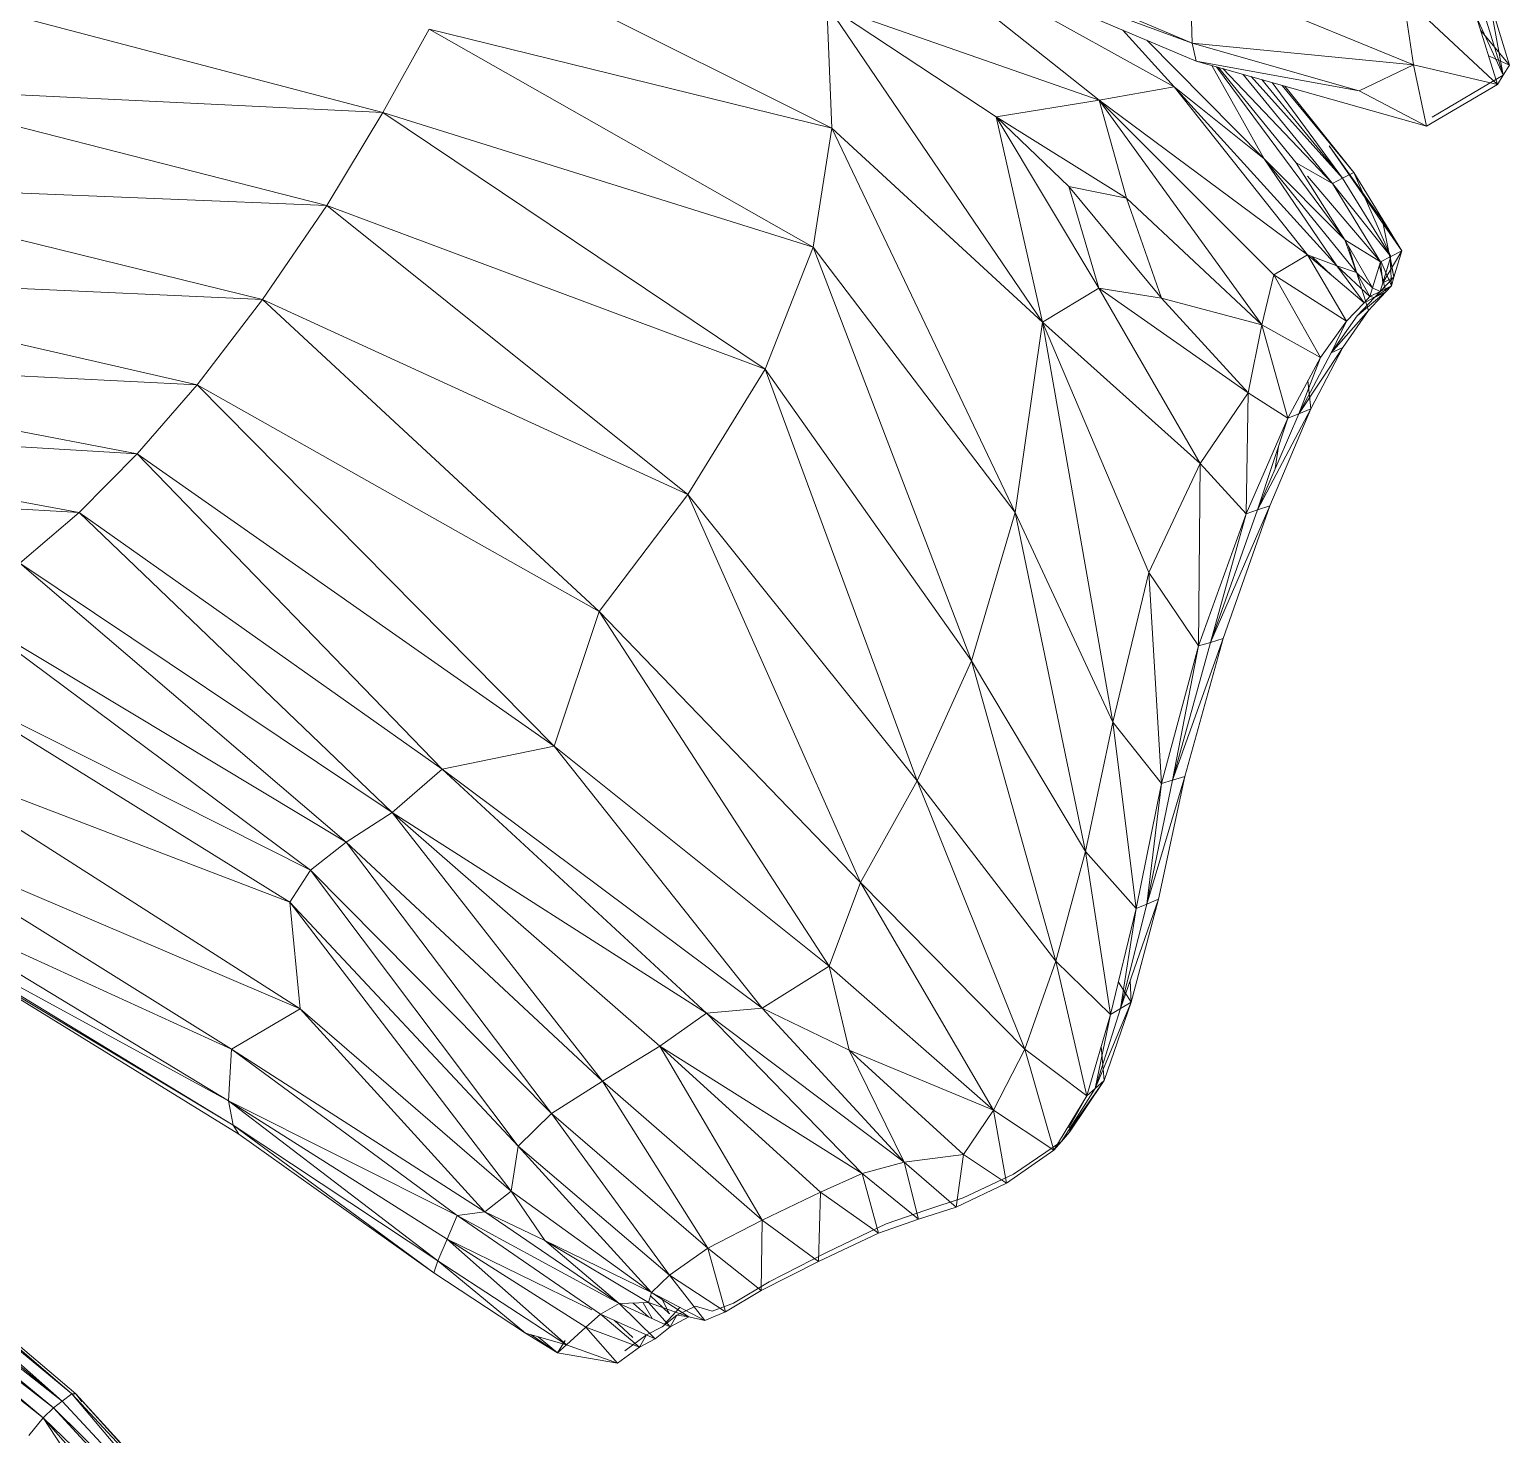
# Model space of a CAD drawing. Header units: millimetres. Extents: x -8546 to 211781, y -3000 to 31870.
# Drawn here: x -4238.7 to -4125.4, y 2756.1 to 2863.6 of the extents above; entities that cross this region are included whole.
import ezdxf

# ---------------------------------------------------------------- set-up
doc = ezdxf.new("R2010")
doc.units = ezdxf.units.MM
doc.layers.add('G-IMPT', color=8, linetype='Continuous', lineweight=9)
doc.layers.add('I-FURN', color=30, linetype='Continuous', lineweight=9)

# ---------------------------------------------------------------- blocks, each defined once
blk = doc.blocks.new('Artificial banana plant 1500mm - Family 4__C1-728657-Begane grond')
at = {"layer": 'G-IMPT'}
for p, q in [((263.06, 205.71), (240.17, 215.37)), ((263.06, 205.71), (240.17, 215.37)), ((239.38, 214.5), (255.95, 201.34)), ((239.38, 214.5), (255.95, 201.34)), ((263.37, 204.33), (240.19, 214.11)), ((263.37, 204.33), (240.19, 214.11)), ((240.19, 214.11), (263.06, 205.71)), ((240.19, 214.11), (263.06, 205.71)), ((235.5, 199.19), (207.75, 213.07)), ((235.5, 199.19), (207.75, 213.07)), ((241.33, 213.63), (261.69, 202.37)), ((241.33, 213.63), (261.69, 202.37)), ((279.98, 204.05), (262.9, 211.05)), ((279.98, 204.05), (262.9, 211.05)), ((263.06, 205.71), (262.9, 211.05)), ((263.06, 205.71), (262.9, 211.05)), ((201.13, 200.39), (166.58, 209.46)), ((201.13, 200.39), (166.58, 209.46)), ((255.95, 201.34), (235.11, 208.62)), ((255.95, 201.34), (235.11, 208.62)), ((235.11, 208.62), (248.07, 200.05)), ((235.11, 208.62), (248.07, 200.05)), ((235.11, 208.62), (235.5, 199.19)), ((235.11, 208.62), (235.5, 199.19)), ((286.42, 202.55), (279.21, 209.28)), ((286.42, 202.55), (279.21, 209.28)), ((279.21, 209.28), (279.98, 204.05)), ((279.21, 209.28), (279.98, 204.05)), ((285.27, 208.39), (286.86, 203.25)), ((286.86, 203.25), (285.27, 208.39)), ((287.33, 204.01), (285.78, 209.13)), ((287.33, 204.01), (285.78, 209.13)), ((286.86, 203.25), (285.78, 209.13)), ((286.86, 203.25), (285.78, 209.13)), ((251.6, 184.35), (235.37, 208.25)), ((251.6, 184.35), (235.37, 208.25)), ((284.8, 207.7), (286.86, 203.25)), ((284.8, 207.7), (286.86, 203.25)), ((284.8, 207.7), (286.42, 202.55)), ((284.8, 207.7), (286.42, 202.55)), ((204.68, 206.77), (201.13, 200.39)), ((204.68, 206.77), (201.13, 200.39)), ((235.5, 199.19), (204.68, 206.77)), ((235.5, 199.19), (204.68, 206.77)), ((234.05, 190.09), (204.68, 206.77)), ((234.05, 190.09), (204.68, 206.77)), ((257.75, 206.7), (261.69, 202.37)), ((257.75, 206.7), (261.69, 202.37)), ((287.33, 204.01), (285.12, 206.7)), ((287.33, 204.01), (285.12, 206.7)), ((259.6, 205.92), (268.57, 196.84)), ((259.6, 205.92), (268.57, 196.84)), ((263.37, 204.33), (263.06, 205.71)), ((263.37, 204.33), (263.06, 205.71)), ((279.98, 204.05), (263.06, 205.71)), ((279.98, 204.05), (263.06, 205.71)), ((275.83, 202.06), (263.06, 205.71)), ((275.83, 202.06), (263.06, 205.71)), ((280.98, 199.34), (263.37, 204.33)), ((280.98, 199.34), (263.37, 204.33)), ((263.37, 204.33), (275.83, 202.06)), ((263.37, 204.33), (275.83, 202.06)), ((264.57, 203.99), (268.57, 196.84)), ((264.57, 203.99), (268.57, 196.84)), ((264.92, 203.89), (274.74, 190.66)), ((264.92, 203.89), (274.74, 190.66)), ((265.08, 203.85), (271.01, 196.54)), ((265.08, 203.85), (271.01, 196.54)), ((279.98, 204.05), (275.83, 202.06)), ((279.98, 204.05), (275.83, 202.06)), ((286.42, 202.55), (279.98, 204.05)), ((286.42, 202.55), (279.98, 204.05)), ((280.98, 199.34), (279.98, 204.05)), ((280.98, 199.34), (279.98, 204.05)), ((287.33, 204.01), (285.74, 204.72)), ((287.33, 204.01), (285.74, 204.72)), ((287.33, 204.01), (286.86, 203.25)), ((287.33, 204.01), (286.86, 203.25)), ((273.8, 194.95), (265.4, 203.76)), ((273.8, 194.95), (265.4, 203.76)), ((266.97, 203.31), (273.8, 194.95)), ((266.97, 203.31), (273.8, 194.95)), ((267.57, 203.14), (274.57, 195.36)), ((267.57, 203.14), (274.57, 195.36)), ((268.39, 202.91), (274.57, 195.36)), ((274.57, 195.36), (268.39, 202.91)), ((274.57, 195.36), (269.18, 202.68)), ((274.57, 195.36), (269.18, 202.68)), ((286.86, 203.25), (281.42, 200.04)), ((281.42, 200.04), (286.86, 203.25)), ((286.86, 203.25), (286.42, 202.55)), ((286.86, 203.25), (286.42, 202.55)), ((201.13, 200.39), (161.36, 202.33)), ((201.13, 200.39), (161.36, 202.33)), ((196.84, 193.28), (161.36, 202.33)), ((196.84, 193.28), (161.36, 202.33)), ((261.69, 202.37), (255.95, 201.34)), ((261.69, 202.37), (255.95, 201.34)), ((274.13, 188.66), (261.69, 202.37)), ((274.13, 188.66), (261.69, 202.37)), ((271.88, 189.5), (261.69, 202.37)), ((271.88, 189.5), (261.69, 202.37)), ((261.69, 202.37), (268.57, 196.84)), ((261.69, 202.37), (268.57, 196.84)), ((275.42, 195.8), (269.95, 202.47)), ((275.42, 195.8), (269.95, 202.47)), ((275.42, 195.8), (270.14, 202.41)), ((275.42, 195.8), (270.14, 202.41)), ((280.98, 199.34), (275.83, 202.06)), ((280.98, 199.34), (275.83, 202.06)), ((286.42, 202.55), (280.98, 199.34)), ((286.42, 202.55), (280.98, 199.34)), ((255.95, 201.34), (248.07, 200.05)), ((255.95, 201.34), (248.07, 200.05)), ((271.88, 189.5), (255.95, 201.34)), ((271.88, 189.5), (255.95, 201.34)), ((269.3, 187.98), (255.95, 201.34)), ((269.3, 187.98), (255.95, 201.34)), ((268.38, 184.15), (255.95, 201.34)), ((268.38, 184.15), (255.95, 201.34)), ((255.95, 201.34), (258.04, 193.83)), ((255.95, 201.34), (258.04, 193.83)), ((201.13, 200.39), (196.84, 193.28)), ((201.13, 200.39), (196.84, 193.28)), ((234.05, 190.09), (201.13, 200.39)), ((234.05, 190.09), (201.13, 200.39)), ((230.39, 180.75), (201.13, 200.39)), ((230.39, 180.75), (201.13, 200.39)), ((258.04, 193.83), (248.07, 200.05)), ((258.04, 193.83), (248.07, 200.05)), ((255.91, 186.95), (248.07, 200.05)), ((255.91, 186.95), (248.07, 200.05)), ((251.6, 184.35), (248.07, 200.05)), ((251.6, 184.35), (248.07, 200.05)), ((248.07, 200.05), (253.63, 194.74)), ((248.07, 200.05), (253.63, 194.74)), ((235.5, 199.19), (234.05, 190.09)), ((235.5, 199.19), (234.05, 190.09)), ((251.6, 184.35), (235.5, 199.19)), ((251.6, 184.35), (235.5, 199.19)), ((249.51, 169.77), (235.5, 199.19)), ((249.51, 169.77), (235.5, 199.19)), ((279.09, 189.8), (273.53, 197.84)), ((279.09, 189.8), (273.53, 197.84)), ((277.61, 192.14), (273.53, 197.84)), ((277.61, 192.14), (273.53, 197.84)), ((274.74, 190.66), (268.57, 196.84)), ((274.74, 190.66), (268.57, 196.84)), ((275.63, 188.15), (268.57, 196.84)), ((275.63, 188.15), (268.57, 196.84)), ((274.13, 188.66), (268.57, 196.84)), ((274.13, 188.66), (268.57, 196.84)), ((273.8, 194.95), (271.01, 196.54)), ((273.8, 194.95), (271.01, 196.54)), ((271.01, 196.54), (274.74, 190.66)), ((271.01, 196.54), (274.74, 190.66)), ((196.84, 193.28), (155.9, 194.95)), ((196.84, 193.28), (155.9, 194.95)), ((191.94, 186.08), (155.9, 194.95)), ((191.94, 186.08), (155.9, 194.95)), ((277.47, 188.96), (271.88, 195.52)), ((277.47, 188.96), (271.88, 195.52)), ((274.57, 195.36), (273.8, 194.95)), ((274.57, 195.36), (273.8, 194.95)), ((273.8, 194.95), (278.25, 189.36)), ((273.8, 194.95), (278.25, 189.36)), ((273.8, 194.95), (277.47, 188.96)), ((273.8, 194.95), (277.47, 188.96)), ((275.42, 195.8), (274.57, 195.36)), ((275.42, 195.8), (274.57, 195.36)), ((274.57, 195.36), (278.25, 189.36)), ((278.25, 189.36), (274.57, 195.36)), ((279.09, 189.8), (275.42, 195.8)), ((279.09, 189.8), (275.42, 195.8)), ((278.25, 189.36), (275.42, 195.8)), ((278.25, 189.36), (275.42, 195.8)), ((258.04, 193.83), (253.63, 194.74)), ((258.04, 193.83), (253.63, 194.74)), ((260.72, 186.18), (253.63, 194.74)), ((260.72, 186.18), (253.63, 194.74)), ((255.91, 186.95), (253.63, 194.74)), ((255.91, 186.95), (253.63, 194.74)), ((268.38, 184.15), (258.04, 193.83)), ((268.38, 184.15), (258.04, 193.83)), ((258.04, 193.83), (260.72, 186.18)), ((258.04, 193.83), (260.72, 186.18)), ((196.84, 193.28), (191.94, 186.08)), ((196.84, 193.28), (191.94, 186.08)), ((230.39, 180.75), (196.84, 193.28)), ((230.39, 180.75), (196.84, 193.28)), ((224.48, 171.15), (196.84, 193.28)), ((224.48, 171.15), (196.84, 193.28)), ((278.5, 187.8), (277.61, 192.14)), ((278.5, 187.8), (277.61, 192.14)), ((279.09, 189.8), (277.61, 192.14)), ((279.09, 189.8), (277.61, 192.14)), ((277.47, 188.96), (274.74, 190.66)), ((277.47, 188.96), (274.74, 190.66)), ((276.86, 186.97), (274.74, 190.66)), ((276.86, 186.97), (274.74, 190.66)), ((274.74, 190.66), (275.63, 188.15)), ((274.74, 190.66), (275.63, 188.15)), ((234.05, 190.09), (230.39, 180.75)), ((234.05, 190.09), (230.39, 180.75)), ((249.51, 169.77), (234.05, 190.09)), ((249.51, 169.77), (234.05, 190.09)), ((246.18, 158.42), (234.05, 190.09)), ((246.18, 158.42), (234.05, 190.09)), ((271.88, 189.5), (269.3, 187.98)), ((271.88, 189.5), (269.3, 187.98)), ((276.21, 185.83), (271.88, 189.5)), ((276.21, 185.83), (271.88, 189.5)), ((274.87, 184.43), (271.88, 189.5)), ((274.87, 184.43), (271.88, 189.5)), ((274.13, 188.66), (271.88, 189.5)), ((274.13, 188.66), (271.88, 189.5)), ((273.75, 187.92), (272.25, 189.35)), ((273.75, 187.92), (272.25, 189.35)), ((276.55, 185.25), (275.03, 190.14)), ((276.55, 185.25), (275.03, 190.14)), ((278.25, 189.36), (277.47, 188.96)), ((278.25, 189.36), (277.47, 188.96)), ((277.65, 187.36), (279.09, 189.8)), ((277.65, 187.36), (279.09, 189.8)), ((278.25, 189.36), (277.65, 187.36)), ((277.65, 187.36), (278.25, 189.36)), ((278.5, 187.8), (278.19, 189.47)), ((278.5, 187.8), (278.19, 189.47)), ((278.3, 187.12), (278.2, 189.36)), ((278.3, 187.12), (278.2, 189.36)), ((279.09, 189.8), (278.25, 189.36)), ((279.09, 189.8), (278.25, 189.36)), ((278.5, 187.8), (279.09, 189.8)), ((278.5, 187.8), (279.09, 189.8)), ((191.94, 186.08), (150.15, 187.98)), ((191.94, 186.08), (150.15, 187.98)), ((186.93, 179.55), (150.15, 187.98)), ((186.93, 179.55), (150.15, 187.98)), ((269.3, 187.98), (268.38, 184.15)), ((269.3, 187.98), (268.38, 184.15)), ((274.87, 184.43), (269.3, 187.98)), ((274.87, 184.43), (269.3, 187.98)), ((272.88, 181.64), (269.3, 187.98)), ((272.88, 181.64), (269.3, 187.98)), ((276.65, 186.3), (274.13, 188.66)), ((276.65, 186.3), (274.13, 188.66)), ((276.21, 185.83), (274.13, 188.66)), ((276.21, 185.83), (274.13, 188.66)), ((275.63, 188.15), (274.13, 188.66)), ((275.63, 188.15), (274.13, 188.66)), ((276.86, 186.97), (275.63, 188.15)), ((276.86, 186.97), (275.63, 188.15)), ((276.65, 186.3), (275.63, 188.15)), ((276.65, 186.3), (275.63, 188.15)), ((277.47, 188.96), (276.86, 186.97)), ((277.47, 188.96), (276.86, 186.97)), ((277.87, 186.67), (277.38, 188.67)), ((277.87, 186.67), (277.38, 188.67)), ((277.47, 188.96), (277.65, 187.36)), ((277.47, 188.96), (277.65, 187.36)), ((278.3, 187.12), (277.52, 188.96)), ((278.3, 187.12), (277.52, 188.96)), ((255.91, 186.95), (251.6, 184.35)), ((255.91, 186.95), (251.6, 184.35)), ((267.33, 178.95), (255.91, 186.95)), ((267.33, 178.95), (255.91, 186.95)), ((263.66, 173.54), (255.91, 186.95)), ((263.66, 173.54), (255.91, 186.95)), ((260.72, 186.18), (255.91, 186.95)), ((260.72, 186.18), (255.91, 186.95)), ((276.86, 186.97), (276.65, 186.3)), ((276.86, 186.97), (276.65, 186.3)), ((276.86, 186.97), (277.44, 186.69)), ((276.86, 186.97), (277.44, 186.69)), ((277.01, 186.24), (278.3, 187.12)), ((277.01, 186.24), (278.3, 187.12)), ((277.44, 186.69), (278.5, 187.8)), ((277.44, 186.69), (278.5, 187.8)), ((277.65, 187.36), (277.44, 186.69)), ((277.44, 186.69), (277.65, 187.36)), ((278.3, 187.12), (277.44, 186.69)), ((278.3, 187.12), (277.44, 186.69)), ((278.5, 187.8), (277.65, 187.36)), ((278.5, 187.8), (277.65, 187.36)), ((277.87, 186.67), (278.3, 187.12)), ((277.87, 186.67), (278.3, 187.12)), ((278.3, 187.12), (278.5, 187.8)), ((278.3, 187.12), (278.5, 187.8)), ((191.94, 186.08), (186.93, 179.55)), ((191.94, 186.08), (186.93, 179.55)), ((224.48, 171.15), (191.94, 186.08)), ((224.48, 171.15), (191.94, 186.08)), ((217.68, 162.2), (191.94, 186.08)), ((217.68, 162.2), (191.94, 186.08)), ((268.38, 184.15), (260.72, 186.18)), ((268.38, 184.15), (260.72, 186.18)), ((267.33, 178.95), (260.72, 186.18)), ((267.33, 178.95), (260.72, 186.18)), ((276.21, 185.83), (274.87, 184.43)), ((276.21, 185.83), (274.87, 184.43)), ((275.67, 184.82), (277.87, 186.67)), ((275.67, 184.82), (277.87, 186.67)), ((277.01, 186.24), (275.67, 184.82)), ((275.67, 184.82), (277.01, 186.24)), ((276.65, 186.3), (276.21, 185.83)), ((276.65, 186.3), (276.21, 185.83)), ((277.01, 186.24), (276.21, 185.83)), ((277.01, 186.24), (276.21, 185.83)), ((276.55, 185.25), (277.87, 186.67)), ((276.55, 185.25), (277.87, 186.67)), ((277.44, 186.69), (276.65, 186.3)), ((277.44, 186.69), (276.65, 186.3)), ((276.65, 186.3), (277.01, 186.24)), ((276.65, 186.3), (277.01, 186.24)), ((277.44, 186.69), (277.01, 186.24)), ((277.01, 186.24), (277.44, 186.69)), ((277.87, 186.67), (277.01, 186.24)), ((277.87, 186.67), (277.01, 186.24)), ((273.7, 182.01), (276.55, 185.25)), ((273.7, 182.01), (276.55, 185.25)), ((275.67, 184.82), (273.7, 182.01)), ((273.7, 182.01), (275.67, 184.82)), ((274.59, 182.41), (276.55, 185.25)), ((274.59, 182.41), (276.55, 185.25)), ((251.6, 184.35), (249.51, 169.77)), ((251.6, 184.35), (249.51, 169.77)), ((263.66, 173.54), (251.6, 184.35)), ((263.66, 173.54), (251.6, 184.35)), ((259.75, 165.18), (251.6, 184.35)), ((259.75, 165.18), (251.6, 184.35)), ((256.98, 153.74), (251.6, 184.35)), ((256.98, 153.74), (251.6, 184.35)), ((268.38, 184.15), (267.33, 178.95)), ((268.38, 184.15), (267.33, 178.95)), ((272.88, 181.64), (268.38, 184.15)), ((272.88, 181.64), (268.38, 184.15)), ((270.37, 177), (268.38, 184.15)), ((270.37, 177), (268.38, 184.15)), ((274.87, 184.43), (272.88, 181.64)), ((274.87, 184.43), (272.88, 181.64)), ((274.87, 184.43), (273.7, 182.01)), ((274.87, 184.43), (273.7, 182.01)), ((271.21, 177.33), (274.59, 182.41)), ((271.21, 177.33), (274.59, 182.41)), ((272.13, 177.71), (274.59, 182.41)), ((272.13, 177.71), (274.59, 182.41)), ((274.59, 182.41), (273.7, 182.01)), ((274.59, 182.41), (273.7, 182.01)), ((186.93, 179.55), (143.73, 181.72)), ((186.93, 179.55), (143.73, 181.72)), ((182.34, 174.26), (143.73, 181.72)), ((182.34, 174.26), (143.73, 181.72)), ((272.88, 181.64), (270.37, 177)), ((272.88, 181.64), (270.37, 177)), ((273.7, 182.01), (271.21, 177.33)), ((271.21, 177.33), (273.7, 182.01)), ((272.88, 181.64), (271.21, 177.33)), ((272.88, 181.64), (271.21, 177.33)), ((230.39, 180.75), (224.48, 171.15)), ((230.39, 180.75), (224.48, 171.15)), ((246.18, 158.42), (230.39, 180.75)), ((246.18, 158.42), (230.39, 180.75)), ((242.02, 149.24), (230.39, 180.75)), ((242.02, 149.24), (230.39, 180.75)), ((186.93, 179.55), (182.34, 174.26)), ((186.93, 179.55), (182.34, 174.26)), ((217.68, 162.2), (186.93, 179.55)), ((217.68, 162.2), (186.93, 179.55)), ((214.24, 151.9), (186.93, 179.55)), ((214.24, 151.9), (186.93, 179.55)), ((267.33, 178.95), (263.66, 173.54)), ((267.33, 178.95), (263.66, 173.54)), ((267.18, 169.67), (267.33, 178.95)), ((267.18, 169.67), (267.33, 178.95)), ((270.37, 177), (267.33, 178.95)), ((270.37, 177), (267.33, 178.95)), ((272.13, 177.71), (271.92, 179.87)), ((272.13, 177.71), (271.92, 179.87)), ((182.34, 174.26), (140.7, 176.74)), ((182.34, 174.26), (140.7, 176.74)), ((177.89, 169.77), (140.7, 176.74)), ((177.89, 169.77), (140.7, 176.74)), ((270.37, 177), (267.18, 169.67)), ((270.37, 177), (267.18, 169.67)), ((268.06, 169.97), (272.13, 177.71)), ((268.06, 169.97), (272.13, 177.71)), ((271.21, 177.33), (268.06, 169.97)), ((268.06, 169.97), (271.21, 177.33)), ((270.37, 177), (268.06, 169.97)), ((270.37, 177), (268.06, 169.97)), ((269.01, 170.3), (272.13, 177.71)), ((269.01, 170.3), (272.13, 177.71)), ((271.21, 177.33), (270.37, 177)), ((271.21, 177.33), (270.37, 177)), ((272.13, 177.71), (271.21, 177.33)), ((272.13, 177.71), (271.21, 177.33)), ((269.42, 173.15), (269.66, 174.84)), ((269.42, 173.15), (269.66, 174.84)), ((182.34, 174.26), (177.89, 169.77)), ((182.34, 174.26), (177.89, 169.77)), ((214.24, 151.9), (182.34, 174.26)), ((214.24, 151.9), (182.34, 174.26)), ((205.68, 150.13), (182.34, 174.26)), ((205.68, 150.13), (182.34, 174.26)), ((263.66, 173.54), (259.75, 165.18)), ((263.66, 173.54), (259.75, 165.18)), ((263.55, 159.57), (263.66, 173.54)), ((263.55, 159.57), (263.66, 173.54)), ((267.18, 169.67), (263.66, 173.54)), ((267.18, 169.67), (263.66, 173.54)), ((177.89, 169.77), (136.81, 172.25)), ((177.89, 169.77), (136.81, 172.25)), ((224.48, 171.15), (217.68, 162.2)), ((224.48, 171.15), (217.68, 162.2)), ((242.02, 149.24), (224.48, 171.15)), ((242.02, 149.24), (224.48, 171.15)), ((237.69, 141.45), (224.48, 171.15)), ((237.69, 141.45), (224.48, 171.15)), ((264.45, 159.84), (269.01, 170.3)), ((264.45, 159.84), (269.01, 170.3)), ((268.06, 169.97), (264.45, 159.84)), ((264.45, 159.84), (268.06, 169.97)), ((265.43, 160.13), (269.01, 170.3)), ((265.43, 160.13), (269.01, 170.3)), ((268.06, 169.97), (267.18, 169.67)), ((268.06, 169.97), (267.18, 169.67)), ((269.01, 170.3), (268.06, 169.97)), ((269.01, 170.3), (268.06, 169.97)), ((177.89, 169.77), (173.37, 165.9)), ((177.89, 169.77), (173.37, 165.9)), ((205.68, 150.13), (177.89, 169.77)), ((205.68, 150.13), (177.89, 169.77)), ((201.85, 146.81), (177.89, 169.77)), ((201.85, 146.81), (177.89, 169.77)), ((249.51, 169.77), (246.18, 158.42)), ((249.51, 169.77), (246.18, 158.42)), ((256.98, 153.74), (249.51, 169.77)), ((256.98, 153.74), (249.51, 169.77)), ((254.89, 143.84), (249.51, 169.77)), ((254.89, 143.84), (249.51, 169.77)), ((267.18, 169.67), (263.55, 159.57)), ((267.18, 169.67), (263.55, 159.57)), ((267.18, 169.67), (264.45, 159.84)), ((267.18, 169.67), (264.45, 159.84)), ((201.85, 146.81), (173.37, 165.9)), ((201.85, 146.81), (173.37, 165.9)), ((198.34, 144.54), (173.37, 165.9)), ((198.34, 144.54), (173.37, 165.9)), ((259.75, 165.18), (256.98, 153.74)), ((259.75, 165.18), (256.98, 153.74)), ((263.55, 159.57), (259.75, 165.18)), ((263.55, 159.57), (259.75, 165.18)), ((260.7, 149.04), (259.75, 165.18)), ((260.7, 149.04), (259.75, 165.18)), ((198.34, 144.54), (169.31, 161.99)), ((198.34, 144.54), (169.31, 161.99)), ((195.61, 142.39), (169.31, 161.99)), ((195.61, 142.39), (169.31, 161.99)), ((217.68, 162.2), (214.24, 151.9)), ((217.68, 162.2), (214.24, 151.9)), ((237.69, 141.45), (217.68, 162.2)), ((237.69, 141.45), (217.68, 162.2)), ((235.28, 135.05), (217.68, 162.2)), ((235.28, 135.05), (217.68, 162.2)), ((261.56, 149.29), (265.43, 160.13)), ((261.56, 149.29), (265.43, 160.13)), ((264.45, 159.84), (261.56, 149.29)), ((261.56, 149.29), (264.45, 159.84)), ((262.49, 149.57), (265.43, 160.13)), ((262.49, 149.57), (265.43, 160.13)), ((264.45, 159.84), (263.55, 159.57)), ((264.45, 159.84), (263.55, 159.57)), ((265.43, 160.13), (264.45, 159.84)), ((265.43, 160.13), (264.45, 159.84)), ((263.55, 159.57), (260.7, 149.04)), ((263.55, 159.57), (260.7, 149.04)), ((263.55, 159.57), (261.56, 149.29)), ((263.55, 159.57), (261.56, 149.29)), ((246.18, 158.42), (242.02, 149.24)), ((246.18, 158.42), (242.02, 149.24)), ((254.89, 143.84), (246.18, 158.42)), ((254.89, 143.84), (246.18, 158.42)), ((252.63, 135.43), (246.18, 158.42)), ((252.63, 135.43), (246.18, 158.42)), ((195.61, 142.39), (166.25, 157.18)), ((195.61, 142.39), (166.25, 157.18)), ((194.03, 139.95), (166.25, 157.18)), ((194.03, 139.95), (166.25, 157.18)), ((256.98, 153.74), (254.89, 143.84)), ((256.98, 153.74), (254.89, 143.84)), ((260.7, 149.04), (256.98, 153.74)), ((260.7, 149.04), (256.98, 153.74)), ((258.77, 139.46), (256.98, 153.74)), ((258.77, 139.46), (256.98, 153.74)), ((214.24, 151.9), (205.68, 150.13)), ((214.24, 151.9), (205.68, 150.13)), ((235.28, 135.05), (214.24, 151.9)), ((235.28, 135.05), (214.24, 151.9)), ((230.16, 131.83), (214.24, 151.9)), ((230.16, 131.83), (214.24, 151.9)), ((194.03, 139.95), (164, 151.46)), ((194.03, 139.95), (164, 151.46)), ((194.81, 131.79), (164, 151.46)), ((194.81, 131.79), (164, 151.46)), ((205.68, 150.13), (201.85, 146.81)), ((205.68, 150.13), (201.85, 146.81)), ((230.16, 131.83), (205.68, 150.13)), ((230.16, 131.83), (205.68, 150.13)), ((225.89, 131.46), (205.68, 150.13)), ((225.89, 131.46), (205.68, 150.13)), ((259.58, 139.8), (262.49, 149.57)), ((259.58, 139.8), (262.49, 149.57)), ((260.47, 140.18), (262.49, 149.57)), ((260.47, 140.18), (262.49, 149.57)), ((262.49, 149.57), (261.56, 149.29)), ((262.49, 149.57), (261.56, 149.29)), ((242.02, 149.24), (237.69, 141.45)), ((242.02, 149.24), (237.69, 141.45)), ((252.63, 135.43), (242.02, 149.24)), ((252.63, 135.43), (242.02, 149.24)), ((250.25, 128.69), (242.02, 149.24)), ((250.25, 128.69), (242.02, 149.24)), ((260.7, 149.04), (258.77, 139.46)), ((260.7, 149.04), (258.77, 139.46)), ((261.56, 149.29), (259.58, 139.8)), ((259.58, 139.8), (261.56, 149.29)), ((260.7, 149.04), (259.58, 139.8)), ((260.7, 149.04), (259.58, 139.8)), ((261.56, 149.29), (260.7, 149.04)), ((261.56, 149.29), (260.7, 149.04)), ((201.85, 146.81), (198.34, 144.54)), ((201.85, 146.81), (198.34, 144.54)), ((225.89, 131.46), (201.85, 146.81)), ((225.89, 131.46), (201.85, 146.81)), ((222.34, 128.94), (201.85, 146.81)), ((222.34, 128.94), (201.85, 146.81)), ((217.94, 126.26), (201.85, 146.81)), ((217.94, 126.26), (201.85, 146.81)), ((194.81, 131.79), (162.47, 145.59)), ((194.81, 131.79), (162.47, 145.59)), ((189.56, 128.71), (162.47, 145.59)), ((189.56, 128.71), (162.47, 145.59)), ((198.34, 144.54), (195.61, 142.39)), ((198.34, 144.54), (195.61, 142.39)), ((217.94, 126.26), (198.34, 144.54)), ((217.94, 126.26), (198.34, 144.54)), ((214.05, 123.77), (198.34, 144.54)), ((214.05, 123.77), (198.34, 144.54)), ((254.89, 143.84), (252.63, 135.43)), ((254.89, 143.84), (252.63, 135.43)), ((258.77, 139.46), (254.89, 143.84)), ((258.77, 139.46), (254.89, 143.84)), ((256.82, 131.36), (254.89, 143.84)), ((256.82, 131.36), (254.89, 143.84)), ((195.61, 142.39), (194.03, 139.95)), ((195.61, 142.39), (194.03, 139.95)), ((214.05, 123.77), (195.61, 142.39)), ((214.05, 123.77), (195.61, 142.39)), ((211.5, 121.27), (195.61, 142.39)), ((211.5, 121.27), (195.61, 142.39)), ((189.32, 124.74), (162.2, 141.2)), ((189.32, 124.74), (162.2, 141.2)), ((162.2, 141.2), (189.56, 128.71)), ((162.2, 141.2), (189.56, 128.71)), ((237.69, 141.45), (235.28, 135.05)), ((237.69, 141.45), (235.28, 135.05)), ((250.25, 128.69), (237.69, 141.45)), ((250.25, 128.69), (237.69, 141.45)), ((247.85, 124.02), (237.69, 141.45)), ((247.85, 124.02), (237.69, 141.45)), ((162.71, 139.28), (189.69, 122.88)), ((162.71, 139.28), (189.69, 122.88)), ((162.71, 139.28), (189.32, 124.74)), ((162.71, 139.28), (189.32, 124.74)), ((211.5, 121.27), (194.03, 139.95)), ((211.5, 121.27), (194.03, 139.95)), ((210.95, 117.82), (194.03, 139.95)), ((210.95, 117.82), (194.03, 139.95)), ((194.03, 139.95), (194.81, 131.79)), ((194.03, 139.95), (194.81, 131.79)), ((258.77, 139.46), (256.82, 131.36)), ((258.77, 139.46), (256.82, 131.36)), ((257.57, 131.81), (260.47, 140.18)), ((257.57, 131.81), (260.47, 140.18)), ((259.58, 139.8), (257.57, 131.81)), ((257.57, 131.81), (259.58, 139.8)), ((258.77, 139.46), (257.57, 131.81)), ((258.77, 139.46), (257.57, 131.81)), ((258.38, 132.31), (260.47, 140.18)), ((258.38, 132.31), (260.47, 140.18)), ((259.58, 139.8), (258.77, 139.46)), ((259.58, 139.8), (258.77, 139.46)), ((260.47, 140.18), (259.58, 139.8)), ((260.47, 140.18), (259.58, 139.8)), ((190.13, 122.19), (163.22, 138.76)), ((190.13, 122.19), (163.22, 138.76)), ((163.22, 138.76), (189.69, 122.88)), ((163.22, 138.76), (189.69, 122.88)), ((235.28, 135.05), (230.16, 131.83)), ((235.28, 135.05), (230.16, 131.83)), ((247.85, 124.02), (235.28, 135.05)), ((247.85, 124.02), (235.28, 135.05)), ((235.28, 135.05), (236.81, 128.63)), ((235.28, 135.05), (236.81, 128.63)), ((252.63, 135.43), (250.25, 128.69)), ((252.63, 135.43), (250.25, 128.69)), ((256.82, 131.36), (252.63, 135.43)), ((256.82, 131.36), (252.63, 135.43)), ((254.99, 125.12), (252.63, 135.43)), ((254.99, 125.12), (252.63, 135.43)), ((258.38, 132.31), (257.42, 133.82)), ((258.38, 132.31), (257.42, 133.82)), ((258.38, 132.31), (258.32, 133.96)), ((258.38, 132.31), (258.32, 133.96)), ((194.81, 131.79), (189.56, 128.71)), ((194.81, 131.79), (189.56, 128.71)), ((210.95, 117.82), (194.81, 131.79)), ((210.95, 117.82), (194.81, 131.79)), ((208.93, 116.25), (194.81, 131.79)), ((208.93, 116.25), (194.81, 131.79)), ((225.89, 131.46), (222.34, 128.94)), ((225.89, 131.46), (222.34, 128.94)), ((230.16, 131.83), (225.89, 131.46)), ((230.16, 131.83), (225.89, 131.46)), ((241.02, 120.05), (225.89, 131.46)), ((241.02, 120.05), (225.89, 131.46)), ((237.81, 119.19), (225.89, 131.46)), ((237.81, 119.19), (225.89, 131.46)), ((241.02, 120.05), (230.16, 131.83)), ((241.02, 120.05), (230.16, 131.83)), ((236.81, 128.63), (230.16, 131.83)), ((236.81, 128.63), (230.16, 131.83)), ((256.82, 131.36), (254.99, 125.12)), ((256.82, 131.36), (254.99, 125.12)), ((255.63, 125.69), (258.38, 132.31)), ((255.63, 125.69), (258.38, 132.31)), ((257.57, 131.81), (255.63, 125.69)), ((255.63, 125.69), (257.57, 131.81)), ((256.82, 131.36), (255.63, 125.69)), ((256.82, 131.36), (255.63, 125.69)), ((256.33, 126.31), (258.38, 132.31)), ((256.33, 126.31), (258.38, 132.31)), ((257.57, 131.81), (256.82, 131.36)), ((257.57, 131.81), (256.82, 131.36)), ((258.38, 132.31), (257.57, 131.81)), ((258.38, 132.31), (257.57, 131.81)), ((189.32, 124.74), (189.56, 128.71)), ((189.32, 124.74), (189.56, 128.71)), ((208.93, 116.25), (189.56, 128.71)), ((208.93, 116.25), (189.56, 128.71)), ((206.82, 115.96), (189.56, 128.71)), ((206.82, 115.96), (189.56, 128.71)), ((222.34, 128.94), (217.94, 126.26)), ((222.34, 128.94), (217.94, 126.26)), ((237.81, 119.19), (222.34, 128.94)), ((237.81, 119.19), (222.34, 128.94)), ((234.62, 117.76), (222.34, 128.94)), ((234.62, 117.76), (222.34, 128.94)), ((230.17, 115.62), (222.34, 128.94)), ((230.17, 115.62), (222.34, 128.94)), ((247.85, 124.02), (236.81, 128.63)), ((247.85, 124.02), (236.81, 128.63)), ((245.56, 120.65), (236.81, 128.63)), ((245.56, 120.65), (236.81, 128.63)), ((241.02, 120.05), (236.81, 128.63)), ((241.02, 120.05), (236.81, 128.63)), ((250.25, 128.69), (247.85, 124.02)), ((250.25, 128.69), (247.85, 124.02)), ((254.99, 125.12), (250.25, 128.69)), ((254.99, 125.12), (250.25, 128.69)), ((252.47, 120.98), (250.25, 128.69)), ((252.47, 120.98), (250.25, 128.69)), ((256.33, 126.31), (256.1, 128.9)), ((256.33, 126.31), (256.1, 128.9)), ((217.94, 126.26), (214.05, 123.77)), ((217.94, 126.26), (214.05, 123.77)), ((230.17, 115.62), (217.94, 126.26)), ((230.17, 115.62), (217.94, 126.26)), ((226, 113.46), (217.94, 126.26)), ((226, 113.46), (217.94, 126.26)), ((255.63, 125.69), (253.05, 121.64)), ((253.05, 121.64), (255.63, 125.69)), ((253.62, 122.46), (256.33, 126.31)), ((253.62, 122.46), (256.33, 126.31)), ((253.66, 122.35), (256.33, 126.31)), ((253.66, 122.35), (256.33, 126.31)), ((255.63, 125.69), (254.99, 125.12)), ((255.63, 125.69), (254.99, 125.12)), ((256.33, 126.31), (255.63, 125.69)), ((256.33, 126.31), (255.63, 125.69)), ((206.82, 115.96), (189.32, 124.74)), ((206.82, 115.96), (189.32, 124.74)), ((206.05, 114.15), (189.32, 124.74)), ((206.05, 114.15), (189.32, 124.74)), ((205.34, 112.5), (189.32, 124.74)), ((205.34, 112.5), (189.32, 124.74)), ((189.69, 122.88), (189.32, 124.74)), ((189.69, 122.88), (189.32, 124.74)), ((254.99, 125.12), (252.47, 120.98)), ((254.99, 125.12), (252.47, 120.98)), ((254.99, 125.12), (253.62, 122.67)), ((254.99, 125.12), (253.62, 122.67)), ((214.05, 123.77), (211.5, 121.27)), ((214.05, 123.77), (211.5, 121.27)), ((226, 113.46), (214.05, 123.77)), ((226, 113.46), (214.05, 123.77)), ((223.06, 111.4), (214.05, 123.77)), ((223.06, 111.4), (214.05, 123.77)), ((247.85, 124.02), (245.56, 120.65)), ((247.85, 124.02), (245.56, 120.65)), ((252.47, 120.98), (247.85, 124.02)), ((252.47, 120.98), (247.85, 124.02)), ((248.86, 118.45), (247.85, 124.02)), ((248.86, 118.45), (247.85, 124.02)), ((177.65, 102.32), (153.97, 122.39)), ((177.65, 102.32), (153.97, 122.39)), ((177.33, 102.32), (153.97, 122.39)), ((177.33, 102.32), (153.97, 122.39)), ((205.03, 111.57), (189.69, 122.88)), ((205.03, 111.57), (189.69, 122.88)), ((190.13, 122.19), (189.69, 122.88)), ((190.13, 122.19), (189.69, 122.88)), ((205.34, 112.5), (189.69, 122.88)), ((205.34, 112.5), (189.69, 122.88)), ((253.66, 122.35), (253.05, 121.64)), ((253.66, 122.35), (253.05, 121.64)), ((253.62, 122.32), (253.66, 122.35)), ((253.62, 122.32), (253.66, 122.35)), ((253.62, 122.32), (253.66, 122.35)), ((253.62, 122.32), (253.66, 122.35)), ((152.86, 121.42), (176.61, 101.76)), ((176.61, 101.76), (152.86, 121.42)), ((177.33, 102.32), (153.47, 122.12)), ((177.33, 102.32), (153.47, 122.12)), ((176.61, 101.76), (153.47, 122.12)), ((176.61, 101.76), (153.47, 122.12)), ((205.03, 111.57), (190.13, 122.19)), ((205.03, 111.57), (190.13, 122.19)), ((211.5, 121.27), (210.95, 117.82)), ((211.5, 121.27), (210.95, 117.82)), ((223.06, 111.4), (211.5, 121.27)), ((223.06, 111.4), (211.5, 121.27)), ((221.7, 110.07), (211.5, 121.27)), ((221.7, 110.07), (211.5, 121.27)), ((253.05, 121.64), (249.4, 119.14)), ((249.4, 119.14), (253.05, 121.64)), ((253.05, 121.64), (252.47, 120.98)), ((253.05, 121.64), (252.47, 120.98)), ((175.94, 101.24), (151.85, 120.02)), ((175.94, 101.24), (151.85, 120.02)), ((151.85, 120.02), (175.15, 100.49)), ((151.85, 120.02), (175.15, 100.49)), ((152.3, 120.76), (176.61, 101.76)), ((152.3, 120.76), (176.61, 101.76)), ((152.3, 120.76), (175.94, 101.24)), ((152.3, 120.76), (175.94, 101.24)), ((241.02, 120.05), (237.81, 119.19)), ((241.02, 120.05), (237.81, 119.19)), ((245.56, 120.65), (241.02, 120.05)), ((245.56, 120.65), (241.02, 120.05)), ((244.99, 116.62), (241.02, 120.05)), ((244.99, 116.62), (241.02, 120.05)), ((242.12, 115.68), (241.02, 120.05)), ((242.12, 115.68), (241.02, 120.05)), ((244.99, 116.62), (245.56, 120.65)), ((244.99, 116.62), (245.56, 120.65)), ((248.86, 118.45), (245.56, 120.65)), ((248.86, 118.45), (245.56, 120.65)), ((252.47, 120.98), (248.86, 118.45)), ((252.47, 120.98), (248.86, 118.45)), ((175.15, 100.49), (151.6, 119.02)), ((175.15, 100.49), (151.6, 119.02)), ((237.81, 119.19), (234.62, 117.76)), ((237.81, 119.19), (234.62, 117.76)), ((242.12, 115.68), (237.81, 119.19)), ((242.12, 115.68), (237.81, 119.19)), ((239.07, 114.63), (237.81, 119.19)), ((239.07, 114.63), (237.81, 119.19)), ((249.4, 119.14), (245.53, 117.32)), ((245.53, 117.32), (249.4, 119.14)), ((210.95, 117.82), (208.93, 116.25)), ((210.95, 117.82), (208.93, 116.25)), ((221.7, 110.07), (210.95, 117.82)), ((221.7, 110.07), (210.95, 117.82)), ((210.95, 117.82), (213.54, 114.06)), ((210.95, 117.82), (213.54, 114.06)), ((234.62, 117.76), (230.17, 115.62)), ((234.62, 117.76), (230.17, 115.62)), ((234.47, 112.45), (234.62, 117.76)), ((234.47, 112.45), (234.62, 117.76)), ((239.07, 114.63), (234.62, 117.76)), ((239.07, 114.63), (234.62, 117.76)), ((248.86, 118.45), (244.99, 116.62)), ((248.86, 118.45), (244.99, 116.62)), ((245.53, 117.32), (242.68, 116.38)), ((242.68, 116.38), (245.53, 117.32)), ((206.82, 115.96), (206.05, 114.15)), ((206.82, 115.96), (206.05, 114.15)), ((208.93, 116.25), (206.82, 115.96)), ((208.93, 116.25), (206.82, 115.96)), ((219.21, 109.24), (206.82, 115.96)), ((219.21, 109.24), (206.82, 115.96)), ((217.8, 108.41), (206.82, 115.96)), ((217.8, 108.41), (206.82, 115.96)), ((219.21, 109.24), (208.93, 116.25)), ((219.21, 109.24), (208.93, 116.25)), ((213.54, 114.06), (208.93, 116.25)), ((213.54, 114.06), (208.93, 116.25)), ((230.17, 115.62), (226, 113.46)), ((230.17, 115.62), (226, 113.46)), ((230.07, 110.24), (230.17, 115.62)), ((230.07, 110.24), (230.17, 115.62)), ((234.47, 112.45), (230.17, 115.62)), ((234.47, 112.45), (230.17, 115.62)), ((242.12, 115.68), (239.07, 114.63)), ((242.12, 115.68), (239.07, 114.63)), ((242.68, 116.38), (239.65, 115.33)), ((239.65, 115.33), (242.68, 116.38)), ((244.99, 116.62), (242.12, 115.68)), ((244.99, 116.62), (242.12, 115.68)), ((239.07, 114.63), (234.47, 112.45)), ((239.07, 114.63), (234.47, 112.45)), ((239.65, 115.33), (235.07, 113.13)), ((235.07, 113.13), (239.65, 115.33)), ((206.05, 114.15), (205.34, 112.5)), ((206.05, 114.15), (205.34, 112.5)), ((217.12, 108.75), (206.05, 114.15)), ((217.12, 108.75), (206.05, 114.15)), ((216.67, 107.42), (206.05, 114.15)), ((216.67, 107.42), (206.05, 114.15)), ((215.19, 106.07), (206.05, 114.15)), ((215.19, 106.07), (206.05, 114.15)), ((221.7, 110.07), (213.54, 114.06)), ((221.7, 110.07), (213.54, 114.06)), ((221.45, 109.3), (213.54, 114.06)), ((221.45, 109.3), (213.54, 114.06)), ((219.21, 109.24), (213.54, 114.06)), ((219.21, 109.24), (213.54, 114.06)), ((226, 113.46), (223.06, 111.4)), ((226, 113.46), (223.06, 111.4)), ((230.07, 110.24), (226, 113.46)), ((230.07, 110.24), (226, 113.46)), ((227.36, 108.59), (226, 113.46)), ((227.36, 108.59), (226, 113.46)), ((205.03, 111.57), (205.34, 112.5)), ((205.03, 111.57), (205.34, 112.5)), ((215.19, 106.07), (205.34, 112.5)), ((215.19, 106.07), (205.34, 112.5)), ((212.04, 106.97), (205.34, 112.5)), ((212.04, 106.97), (205.34, 112.5)), ((234.47, 112.45), (230.07, 110.24)), ((234.47, 112.45), (230.07, 110.24)), ((235.07, 113.13), (230.69, 110.9)), ((230.69, 110.9), (235.07, 113.13)), ((212.04, 106.97), (205.03, 111.57)), ((212.04, 106.97), (205.03, 111.57)), ((223.06, 111.4), (221.7, 110.07)), ((223.06, 111.4), (221.7, 110.07)), ((227.36, 108.59), (223.06, 111.4)), ((227.36, 108.59), (223.06, 111.4)), ((225.77, 107.93), (223.06, 111.4)), ((225.77, 107.93), (223.06, 111.4)), ((221.7, 110.07), (221.45, 109.3)), ((221.7, 110.07), (221.45, 109.3)), ((225.77, 107.93), (221.7, 110.07)), ((225.77, 107.93), (221.7, 110.07)), ((224.54, 108.22), (221.7, 110.07)), ((224.54, 108.22), (221.7, 110.07)), ((230.07, 110.24), (227.36, 108.59)), ((230.07, 110.24), (227.36, 108.59)), ((230.69, 110.9), (227.97, 109.25)), ((227.97, 109.25), (230.69, 110.9)), ((219.21, 109.24), (217.8, 108.41)), ((219.21, 109.24), (217.8, 108.41)), ((221.45, 109.3), (219.21, 109.24)), ((221.45, 109.3), (219.21, 109.24)), ((223.13, 107.44), (219.21, 109.24)), ((223.13, 107.44), (219.21, 109.24)), ((221.98, 106.54), (219.21, 109.24)), ((221.98, 106.54), (219.21, 109.24)), ((221.48, 108.2), (220.28, 109.27)), ((221.48, 108.2), (220.28, 109.27)), ((221.75, 108.08), (221.05, 109.29)), ((221.75, 108.08), (221.05, 109.29)), ((224.54, 108.22), (221.45, 109.3)), ((224.54, 108.22), (221.45, 109.3)), ((223.13, 107.44), (221.45, 109.3)), ((223.13, 107.44), (221.45, 109.3)), ((223.06, 108.44), (221.62, 109.82)), ((223.06, 108.44), (221.62, 109.82)), ((223.06, 108.44), (222.42, 109.69)), ((223.06, 108.44), (222.42, 109.69)), ((222.68, 107.65), (223.86, 108.93)), ((222.68, 107.65), (223.86, 108.93)), ((225.05, 109.02), (223.64, 108.33)), ((223.64, 108.33), (225.05, 109.02)), ((226.33, 108.66), (225.05, 109.02)), ((225.05, 109.02), (226.33, 108.66)), ((227.97, 109.25), (226.33, 108.66)), ((226.33, 108.66), (227.97, 109.25)), ((217.8, 108.41), (216.67, 107.42)), ((217.8, 108.41), (216.67, 107.42)), ((221.98, 106.54), (217.8, 108.41)), ((221.98, 106.54), (217.8, 108.41)), ((220.78, 105.9), (217.8, 108.41)), ((220.78, 105.9), (217.8, 108.41)), ((220.26, 106.64), (218.84, 107.95)), ((220.26, 106.64), (218.84, 107.95)), ((223.64, 108.33), (222.5, 107.45)), ((222.5, 107.45), (223.64, 108.33)), ((223.64, 108.33), (223.13, 107.44)), ((223.64, 108.33), (223.13, 107.44)), ((224.54, 108.22), (223.13, 107.44)), ((224.54, 108.22), (223.13, 107.44)), ((224.54, 108.22), (223.64, 108.33)), ((224.54, 108.22), (223.64, 108.33)), ((225.77, 107.93), (224.54, 108.22)), ((225.77, 107.93), (224.54, 108.22)), ((227.36, 108.59), (225.77, 107.93)), ((227.36, 108.59), (225.77, 107.93)), ((214.5, 105.46), (212.04, 106.97)), ((214.5, 105.46), (212.04, 106.97)), ((215.19, 106.07), (212.04, 106.97)), ((215.19, 106.07), (212.04, 106.97)), ((214.5, 105.46), (212.49, 106.84)), ((214.5, 105.46), (212.49, 106.84)), ((214.5, 105.46), (213.02, 106.69)), ((214.5, 105.46), (213.02, 106.69)), ((216.67, 107.42), (215.19, 106.07)), ((216.67, 107.42), (215.19, 106.07)), ((220.78, 105.9), (216.67, 107.42)), ((220.78, 105.9), (216.67, 107.42)), ((219.08, 104.67), (216.67, 107.42)), ((219.08, 104.67), (216.67, 107.42)), ((221.32, 106.83), (219.65, 105.62)), ((219.65, 105.62), (221.32, 106.83)), ((221.32, 106.83), (220.78, 105.9)), ((221.32, 106.83), (220.78, 105.9)), ((221.98, 106.54), (220.78, 105.9)), ((221.98, 106.54), (220.78, 105.9)), ((222.5, 107.45), (221.32, 106.83)), ((221.32, 106.83), (222.5, 107.45)), ((223.13, 107.44), (221.98, 106.54)), ((223.13, 107.44), (221.98, 106.54)), ((215.08, 106.39), (214.5, 105.46)), ((215.08, 106.39), (214.5, 105.46)), ((214.5, 105.46), (215.19, 106.07)), ((214.5, 105.46), (215.19, 106.07)), ((219.08, 104.67), (214.5, 105.46)), ((219.08, 104.67), (214.5, 105.46)), ((219.08, 104.67), (215.19, 106.07)), ((219.08, 104.67), (215.19, 106.07)), ((220.78, 105.9), (219.08, 104.67)), ((220.78, 105.9), (219.08, 104.67)), ((177.33, 102.32), (176.61, 101.76)), ((177.33, 102.32), (176.61, 101.76)), ((190.6, 88.14), (177.33, 102.32)), ((190.6, 88.14), (177.33, 102.32)), ((189.82, 87.55), (177.33, 102.32)), ((189.82, 87.55), (177.33, 102.32)), ((177.33, 102.32), (177.65, 102.32)), ((177.33, 102.32), (177.65, 102.32)), ((190.6, 88.14), (177.65, 102.32)), ((190.6, 88.14), (177.65, 102.32)), ((187.19, 91.79), (177.65, 102.32)), ((187.19, 91.79), (177.65, 102.32)), ((177.65, 102.32), (178.1, 101.7)), ((177.65, 102.32), (178.1, 101.7)), ((175.94, 101.24), (175.15, 100.49)), ((175.94, 101.24), (175.15, 100.49)), ((176.61, 101.76), (175.94, 101.24)), ((176.61, 101.76), (175.94, 101.24)), ((175.94, 101.24), (189.82, 87.55)), ((175.94, 101.24), (189.82, 87.55)), ((175.94, 101.24), (189.08, 87)), ((175.94, 101.24), (189.08, 87)), ((176.61, 101.76), (189.82, 87.55)), ((189.82, 87.55), (176.61, 101.76)), ((175.15, 100.49), (174.06, 99.13)), ((175.15, 100.49), (174.06, 99.13)), ((189.08, 87), (175.15, 100.49)), ((189.08, 87), (175.15, 100.49)), ((175.15, 100.49), (187.84, 86.12)), ((175.15, 100.49), (187.84, 86.12)), ((175.15, 100.49), (184.35, 86.45)), ((175.15, 100.49), (184.35, 86.45))]:
    blk.add_line(p, q, dxfattribs=at)
blk = doc.blocks.new('Artificial banana plant 1500mm - Family 4__C2-728658-Begane grond')
blk.add_blockref('Artificial banana plant 1500mm - Family 4__C1-728657-Begane grond', (0, 0))
blk = doc.blocks.new('Artificial banana plant 1500mm - Family 4-728656-Begane grond')
blk.add_blockref('Artificial banana plant 1500mm - Family 4__C2-728658-Begane grond', (0, 0))
blk = doc.blocks.new('Artificial banana plant 1500mm - Ny märkning-728662-Begane grond')
blk.add_blockref('Artificial banana plant 1500mm - Family 4-728656-Begane grond', (0, 0))

msp = doc.modelspace()

# ---------------------------------------------------------------- block references
at = {"layer": 'I-FURN'}
msp.add_blockref('Artificial banana plant 1500mm - Ny märkning-728662-Begane grond', (-4412.76, 2656.87), dxfattribs=at)

doc.saveas('drawing.dxf')
